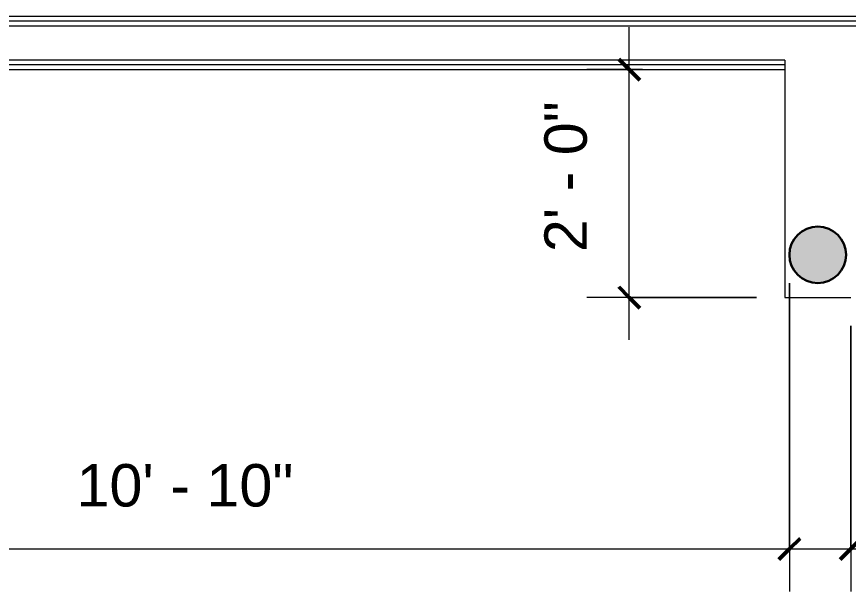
# Model space of a CAD drawing. Header units: inches. Extents: x -1287 to 1590, y -3558 to 989.
# Drawn here: x -956 to -867.8, y 540.7 to 601.7 of the extents above; entities that cross this region are included whole.
import ezdxf

# ---------------------------------------------------------------- set-up
doc = ezdxf.new("R2010")
doc.units = ezdxf.units.IN
doc.header["$MEASUREMENT"] = 0
for name, color, linetype, lineweight in [('A-ANNO-DIMS', 211, 'Continuous', 9), ('A-ANNO-DIMS-48', 211, 'Continuous', 9), ('A-WALL', 113, 'Continuous', 18), ('I-WALL', 2, 'Continuous', 18), ('S-COLS', 52, 'Continuous', 18)]:
    doc.layers.add(name, color=color, linetype=linetype, lineweight=lineweight)
doc.styles.add('Swis721 Lt BT', font='swissl.ttf', dxfattribs={"height": 4.5})
doc.dimstyles.new('OTJ_-_3_32__Linear', dxfattribs={"dimscale": 12, "dimtxt": 4.748918, "dimasz": 0.1875, "dimexe": 0.375, "dimexo": 0.25, "dimgap": 0.25, "dimtad": 1, "dimdec": 1, "dimrnd": 0.5, "dimzin": 3, "dimdsep": 46, "dimlunit": 4, "dimtxsty": 'Swis721 Lt BT', "dimblk1": 'OBLIQUE', "dimblk2": 'OBLIQUE', "dimsah": 1, "dimcen": 0.09, "dimdle": 0.375, "dimazin": 0, "dimtfac": 1, "dimtdec": 4, "dimtix": 1, "dimtmove": 0, "dimatfit": 3, "dimfxl": 1, "dimtvp": 1, "dimtfill": 1, "dimfrac": 2, "dimtolj": 1, "dimtzin": 0, "dimarcsym": 2})
doc.dimstyles.new('OTJ_-_3_32__Linear__1_2__Tolerance', dxfattribs={"dimscale": 12, "dimtxt": 4.748918, "dimasz": 0.1875, "dimexe": 0.375, "dimexo": 0.25, "dimgap": 0.25, "dimtad": 1, "dimdec": 1, "dimrnd": 0.5, "dimzin": 3, "dimdsep": 46, "dimlunit": 4, "dimtxsty": 'Swis721 Lt BT', "dimblk1": 'OBLIQUE', "dimblk2": 'OBLIQUE', "dimsah": 1, "dimcen": 0.09, "dimdle": 0.375, "dimazin": 0, "dimtfac": 1, "dimtdec": 4, "dimtix": 1, "dimtmove": 0, "dimatfit": 3, "dimfxl": 1, "dimtvp": 1, "dimfrac": 2, "dimtolj": 1, "dimtzin": 0, "dimarcsym": 2})

# ---------------------------------------------------------------- blocks, each defined once
blk = doc.blocks.new('Concrete-Round-Column - 10_-4877615-1st Floor Construction')
at = {"layer": 'S-COLS', "lineweight": 9}
blk.add_hatch(color=7, dxfattribs=at).paths.add_polyline_path([(0, -3), (1.148, -2.772), (2.121, -2.121), (2.772, -1.148), (3, 0), (2.772, 1.148), (2.121, 2.121), (1.148, 2.772), (0, 3), (-1.148, 2.772), (-2.121, 2.121), (-2.772, 1.148), (-3, 0), (-2.772, -1.148), (-2.121, -2.121), (-1.148, -2.772)], flags=0)
at = {"layer": 'S-COLS', "color": 8, "lineweight": 30}
for start, end in [(360, 180), (180, 360)]:
    blk.add_arc((0, 0), 3, start, end, dxfattribs=at)
blk = doc.blocks.new('DIMBLOCK14-1st Floor Construction')
at = {"layer": 'A-ANNO-DIMS-48'}
for p, q in [((-874.062, 573.374), (-874.062, 540.66)), ((-874.062, 545.16), (-874.062, 573.374)), ((-1004.062, 543.751), (-1004.062, 549.66)), ((-1008.562, 545.16), (-869.562, 545.16)), ((-1004.062, 545.16), (-1004.062, 543.751))]:
    blk.add_line(p, q, dxfattribs=at)
at = {"layer": 'A-ANNO-DIMS-48', "lineweight": 50}
for p, q in [((-1004.062, 545.16), (-1002.937, 546.285)), ((-874.062, 545.16), (-872.937, 546.285)), ((-1004.062, 545.16), (-1005.187, 544.035)), ((-874.062, 545.16), (-875.187, 544.035))]:
    blk.add_line(p, q, dxfattribs=at)
at = {"layer": 'A-ANNO-DIMS-48', "color": 0, "insert": (-949.652, 554.168), "char_height": 4.5, "width": 25.41802, "attachment_point": 1, "line_spacing_factor": 1.005062, "style": 'Swis721 Lt BT'}
blk.add_mtext('10\' - 10"', dxfattribs=at)
blk = doc.blocks.new('_Oblique')
at = {"color": 0, "linetype": 'ByBlock', "lineweight": -2}
blk.add_line((-0.5, -0.5), (0.5, 0.5), dxfattribs=at)
blk = doc.blocks.new('DIMBLOCK15-1st Floor Construction')
at = {"layer": 'A-ANNO-DIMS-48'}
for p, q in [((-867.562, 568.842), (-867.562, 540.66)), ((-867.562, 545.16), (-867.562, 568.842)), ((-778.601, 543.751), (-778.601, 549.66)), ((-872.062, 545.16), (-774.101, 545.16)), ((-778.601, 545.16), (-778.601, 543.751))]:
    blk.add_line(p, q, dxfattribs=at)
at = {"layer": 'A-ANNO-DIMS-48', "lineweight": 50}
for p, q in [((-867.562, 545.16), (-866.437, 546.285)), ((-778.601, 545.16), (-777.476, 546.285)), ((-867.562, 545.16), (-868.687, 544.035)), ((-778.601, 545.16), (-779.726, 544.035))]:
    blk.add_line(p, q, dxfattribs=at)
at = {"layer": 'A-ANNO-DIMS-48', "color": 0, "insert": (-830.356, 554.168), "char_height": 4.5, "width": 17.45793, "attachment_point": 1, "line_spacing_factor": 1.005062, "style": 'Swis721 Lt BT'}
blk.add_mtext('7\' - 5"', dxfattribs=at)
blk = doc.blocks.new('DIMBLOCK60-1st Floor Construction')
at = {"layer": 'A-ANNO-DIMS-48'}
for p, q in [((-891.035, 567.342), (-891.035, 600.529)), ((-889.626, 596.029), (-895.535, 596.029)), ((-891.035, 596.029), (-889.626, 596.029)), ((-877.562, 571.842), (-895.535, 571.842)), ((-891.035, 571.842), (-877.562, 571.842))]:
    blk.add_line(p, q, dxfattribs=at)
at = {"layer": 'A-ANNO-DIMS-48', "lineweight": 50}
for p, q in [((-891.035, 596.029), (-892.16, 597.154)), ((-891.035, 596.029), (-889.91, 594.904)), ((-891.035, 571.842), (-892.16, 572.967)), ((-891.035, 571.842), (-889.91, 570.717))]:
    blk.add_line(p, q, dxfattribs=at)
at = {"layer": 'A-ANNO-DIMS-48', "color": 0, "insert": (-900.043, 576.661), "char_height": 4.5, "width": 17.45793, "attachment_point": 1, "rotation": 90, "line_spacing_factor": 1.005062, "style": 'Swis721 Lt BT', "bg_fill": 3, "box_fill_scale": 1.25, "bg_fill_color": 256, "bg_fill_true_color": 13158600, "bg_fill_transparency": 0}
blk.add_mtext('2\' - 0"', dxfattribs=at)

msp = doc.modelspace()

# ---------------------------------------------------------------- linework, layer by layer
at = {"layer": 'A-WALL'}
for p, q in [((-773.476, 601.154), (-1015.062, 601.154)), ((-773.976, 600.654), (-1015.062, 600.654)), ((-874.562, 597.029), (-1015.062, 597.029)), ((-874.562, 597.029), (-874.562, 571.842)), ((-874.562, 596.529), (-1015.062, 596.529)), ((-874.562, 571.842), (-867.562, 571.842))]:
    msp.add_line(p, q, dxfattribs=at)
at = {"layer": 'I-WALL'}
for p, q in [((-772.976, 601.654), (-1004.062, 601.654)), ((-1015.062, 596.029), (-874.562, 596.029))]:
    msp.add_line(p, q, dxfattribs=at)

# ---------------------------------------------------------------- block references
at = {"layer": 'S-COLS', "lineweight": 9}
msp.add_blockref('Concrete-Round-Column - 10_-4877615-1st Floor Construction', (-871.062, 576.374), dxfattribs=at)

# ---------------------------------------------------------------- dimensions: what is measured, and where the dimension line sits
at = {"layer": 'A-ANNO-DIMS'}
for base, p1, p2, override, picture, middle in [((-874.062, 545.16), (-1004.062, 546.751), (-874.062, 576.374), {"dimpost": '<>', "dimfxl": 133.332248}, 'DIMBLOCK14-1st Floor Construction', (-939.062, 550.473)), ((-778.601, 545.16), (-867.562, 571.842), (-778.601, 546.751), {"dimpost": '<>', "dimfxl": 92.431068}, 'DIMBLOCK15-1st Floor Construction', (-823.081, 550.473))]:
    dim = msp.add_linear_dim(base=base, p1=p1, p2=p2, dimstyle='OTJ_-_3_32__Linear__1_2__Tolerance', override=override, dxfattribs=at)
    dim.commit()
    dim.dimension.update_dxf_attribs({"geometry": picture, "text_midpoint": middle})

# ---------------------------------------------------------------- next in the draw order: dimensions: what is measured, and where the dimension line sits
dim = msp.add_linear_dim(base=(-891.035, 596.029), p1=(-874.562, 571.842), p2=(-892.626, 596.029), angle=90, dimstyle='OTJ_-_3_32__Linear', override={"dimpost": '<>', "dimfxl": 30.188613}, dxfattribs=at)
dim.commit()
dim.dimension.update_dxf_attribs({"geometry": 'DIMBLOCK60-1st Floor Construction', "text_midpoint": (-896.348, 583.935)})

doc.saveas('drawing.dxf')
